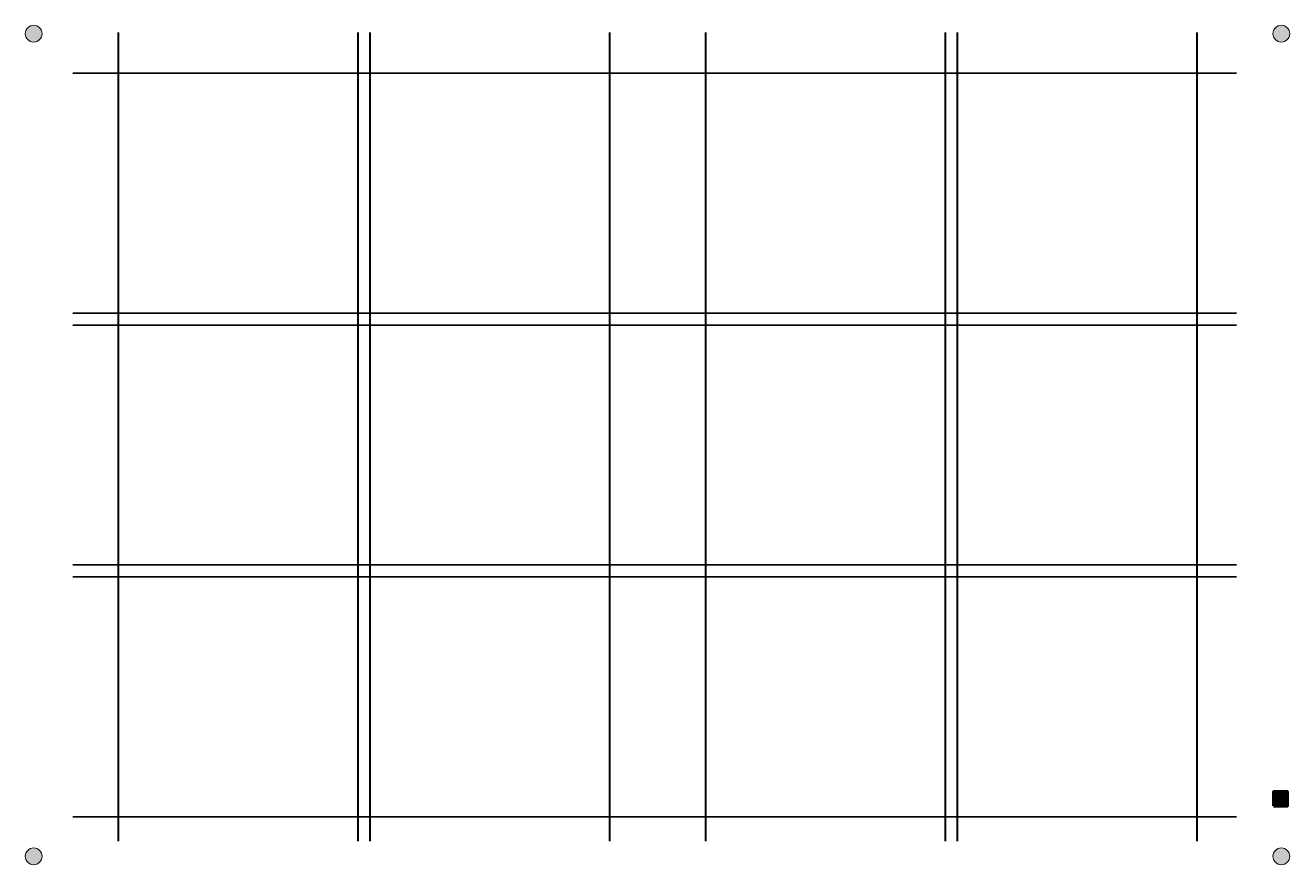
# Model space of a CAD drawing. Header units: inches. Extents: x 15 to 467, y 15 to 315.
import ezdxf

# ---------------------------------------------------------------- set-up
doc = ezdxf.new("R2010")
doc.units = ezdxf.units.IN
doc.header["$MEASUREMENT"] = 0
doc.layers.add('Layer 1', color=7, linetype='Continuous')

msp = doc.modelspace()

# ---------------------------------------------------------------- hatches: boundary and pattern name
at = {"layer": 'Layer 1', "true_color": 0x231f20}
h = msp.add_hatch(color=250, dxfattribs=at)
h.dxf.hatch_style = 2
edge = h.paths.add_edge_path()
edge.add_spline(control_points=[(18, 309), (19.66, 309), (21, 310.34), (21, 312), (21, 313.66), (19.66, 315), (18, 315), (16.34, 315), (15, 313.66), (15, 312), (15, 310.34), (16.34, 309), (18, 309)], knot_values=[0, 0, 0, 0, 1, 1, 1, 2, 2, 2, 3, 3, 3, 4, 4, 4, 4], degree=3, periodic=1)
h = msp.add_hatch(color=250, dxfattribs=at)
h.dxf.hatch_style = 2
edge = h.paths.add_edge_path()
edge.add_spline(control_points=[(464, 309), (465.66, 309), (467, 310.34), (467, 312), (467, 313.66), (465.66, 315), (464, 315), (462.34, 315), (461, 313.66), (461, 312), (461, 310.34), (462.34, 309), (464, 309)], knot_values=[0, 0, 0, 0, 1, 1, 1, 2, 2, 2, 3, 3, 3, 4, 4, 4, 4], degree=3, periodic=1)
h = msp.add_hatch(color=250, dxfattribs=at)
h.dxf.hatch_style = 2
h.paths.add_polyline_path([(461.24, 35.99), (466.24, 35.99), (466.24, 40.99), (461.24, 40.99)])
h = msp.add_hatch(color=250, dxfattribs=at)
h.dxf.hatch_style = 2
edge = h.paths.add_edge_path()
edge.add_spline(control_points=[(18, 15), (19.66, 15), (21, 16.34), (21, 18), (21, 19.66), (19.66, 21), (18, 21), (16.34, 21), (15, 19.66), (15, 18), (15, 16.34), (16.34, 15), (18, 15)], knot_values=[0, 0, 0, 0, 1, 1, 1, 2, 2, 2, 3, 3, 3, 4, 4, 4, 4], degree=3, periodic=1)
h = msp.add_hatch(color=250, dxfattribs=at)
h.dxf.hatch_style = 2
edge = h.paths.add_edge_path()
edge.add_spline(control_points=[(464, 15), (465.66, 15), (467, 16.34), (467, 18), (467, 19.66), (465.66, 21), (464, 21), (462.34, 21), (461, 19.66), (461, 18), (461, 16.34), (462.34, 15), (464, 15)], knot_values=[0, 0, 0, 0, 1, 1, 1, 2, 2, 2, 3, 3, 3, 4, 4, 4, 4], degree=3, periodic=1)

# ---------------------------------------------------------------- linework, layer by layer
at = {"layer": 'Layer 1', "color": 240, "lineweight": 40, "true_color": 0xed1c24}
for points in [[(48.18, 312.46), (48.18, 23.46)], [(133.85, 312.46), (133.85, 23.46)], [(138.18, 312.46), (138.18, 23.46)], [(223.81, 312.46), (223.81, 23.46)], [(258.18, 312.46), (258.18, 23.46)], [(343.85, 312.46), (343.85, 23.46)], [(348.18, 312.46), (348.18, 23.46)], [(433.81, 312.46), (433.81, 23.46)]]:
    msp.add_lwpolyline(points, dxfattribs=at)
at = {"layer": 'Layer 1', "color": 240, "lineweight": 35, "true_color": 0xed1c24}
for points in [[(32, 297.85), (447.93, 297.85)], [(32, 212.16), (447.93, 212.16)], [(32, 207.88), (447.93, 207.88)], [(32, 122.15), (447.93, 122.15)], [(32, 117.88), (447.93, 117.88)], [(32, 32.11), (447.93, 32.11)]]:
    msp.add_lwpolyline(points, dxfattribs=at)
at = {"layer": 'Layer 1', "lineweight": 0}
msp.add_lwpolyline([(461.24, 35.99), (466.24, 35.99), (466.24, 40.99), (461.24, 40.99), (461.24, 35.99)], dxfattribs=at)
at = {"layer": 'Layer 1', "color": 18, "lineweight": 100, "true_color": 0x000000}
msp.add_lwpolyline([(461.24, 35.99), (466.24, 35.99), (466.24, 40.99), (461.24, 40.99), (461.24, 35.99)], dxfattribs=at)
at = {"layer": 'Layer 1', "lineweight": 0}
for points in [[(18, 309), (19.66, 309), (21, 310.34), (21, 312), (21, 313.66), (19.66, 315), (18, 315), (16.34, 315), (15, 313.66), (15, 312), (15, 310.34), (16.34, 309), (18, 309)], [(464, 309), (465.66, 309), (467, 310.34), (467, 312), (467, 313.66), (465.66, 315), (464, 315), (462.34, 315), (461, 313.66), (461, 312), (461, 310.34), (462.34, 309), (464, 309)], [(18, 15), (19.66, 15), (21, 16.34), (21, 18), (21, 19.66), (19.66, 21), (18, 21), (16.34, 21), (15, 19.66), (15, 18), (15, 16.34), (16.34, 15), (18, 15)], [(464, 15), (465.66, 15), (467, 16.34), (467, 18), (467, 19.66), (465.66, 21), (464, 21), (462.34, 21), (461, 19.66), (461, 18), (461, 16.34), (462.34, 15), (464, 15)]]:
    msp.add_open_spline(points, degree=3, knots=[0, 0, 0, 0, 1, 1, 1, 2, 2, 2, 3, 3, 3, 4, 4, 4, 4], dxfattribs=at)

doc.saveas('drawing.dxf')
